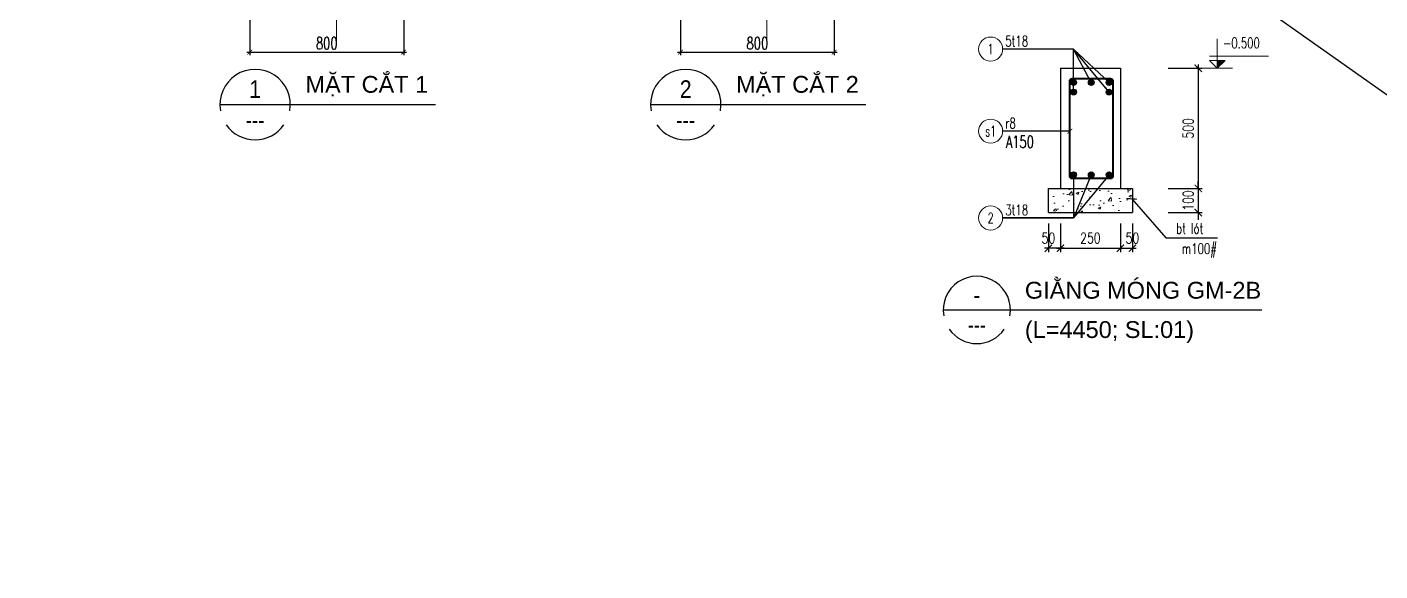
# Model space of a CAD drawing. Header units: millimetres. Extents: x -529861 to -223882, y -171969 to 61504.
# Drawn here: x -434706 to -406558, y -5111 to 6194 of the extents above; entities that cross this region are included whole.
import ezdxf
from ezdxf.enums import TextEntityAlignment as Align

# ---------------------------------------------------------------- set-up
doc = ezdxf.new("R2010")
doc.units = ezdxf.units.MM
doc.header["$LTSCALE"] = 5000
for name, pattern in [('CENTER', [2, 1.25, -0.25, 0.25, -0.25]), ('DASHDOT', [1, 0.5, -0.25, 0, -0.25]), ('HIDDEN', [0.375, 0.25, -0.125]), ('HIDDEN2', [0.1875, 0.125, -0.0625])]:
    doc.linetypes.add(name, pattern=pattern)
doc.layers.get('Defpoints').update_dxf_attribs({"color": 143})
for name, color, linetype, lineweight in [('01- Axis', 5, 'CENTER', 15), ('05- Dim', 9, 'Continuous', 25), ('S- Concrete', 4, 'Continuous', 25), ('S- Rien', 3, 'Continuous', 50), ('S-dims', 8, 'Continuous', 18), ('S-hatch', 8, 'Continuous', 5), ('S-hidden', 9, 'HIDDEN2', 25), ('S-Leader', 8, 'Continuous', 18), ('S-STEEL thin', 3, 'Continuous', 35), ('S-text', 2, 'Continuous', 20), ('S-TEXT35', 3, 'Continuous', 30), ('Thep', 3, 'Continuous', 40)]:
    doc.layers.add(name, color=color, linetype=linetype, lineweight=lineweight)
doc.layers.add('8', color=8, linetype='Continuous')
doc.layers.add('KCS_Plotter', color=11, linetype='Continuous', plot=False)
doc.styles.add('.VnArialH', font='')
doc.styles.add('dim', font='iso.shx', dxfattribs={"width": 0.8})
doc.styles.add('kh-cat-typical$0$General text 1', font='')
doc.styles.add('ROMANS', font='romans.shx', dxfattribs={"width": 0.75, "bigfont": 'vns.shx'})
doc.styles.add('s-text', font='vnsimli.shx', dxfattribs={"width": 0.7})
doc.styles.add('S-TEXT35', font='', dxfattribs={"width": 0.9})
doc.styles.add('vnavanthb', font='')
doc.styles.add('vnsimli', font='vnsimli.shx')
doc.styles.add('vnsimpli', font='vnsimli.shx', dxfattribs={"width": 0.65})
doc.styles.get('.VnArialH').set_extended_font_data('.VnArialH')
doc.styles.get('kh-cat-typical$0$General text 1').set_extended_font_data('.VnAvantH')
doc.styles.get('S-TEXT35').set_extended_font_data('.VnAvantH')
doc.styles.get('vnavanthb').set_extended_font_data('.VnAvantH', bold=True)
doc.dimstyles.new('1-100x0.5', dxfattribs={"dimscale": 100, "dimtxt": 2.5, "dimasz": 1, "dimexe": 1, "dimexo": 1, "dimgap": 1, "dimtad": 1, "dimdec": 0, "dimlfac": 0.2, "dimzin": 0, "dimdsep": 46, "dimtxsty": 'dim', "dimblk": 'ARCHTICK', "dimcen": 1, "dimdle": 1, "dimclrd": 252, "dimclre": 252, "dimclrt": 31, "dimadec": 0, "dimazin": 0, "dimtfac": 1, "dimtdec": 0, "dimtmove": 0, "dimatfit": 1, "dimldrblk": 'ARCHTICK', "dimfxl": 50, "dimtolj": 1, "dimtzin": 0, "dimarcsym": 1})
doc.dimstyles.new('1-150x5', dxfattribs={"dimscale": 100, "dimtxt": 2.2, "dimasz": 1.5, "dimexe": 0.8, "dimexo": 0, "dimgap": 1, "dimtad": 1, "dimdec": 0, "dimlfac": 0.2, "dimzin": 1, "dimdsep": 46, "dimtxsty": 'ROMANS', "dimblk": 'ARCHTICK', "dimcen": 0.8, "dimdle": 0.8, "dimclrd": 256, "dimclre": 256, "dimclrt": 3, "dimadec": 0, "dimazin": 0, "dimtfac": 1, "dimtdec": 0, "dimtix": 1, "dimtmove": 0, "dimatfit": 3, "dimfxl": 0.15, "dimtvp": 0.833333, "dimtolj": 1, "dimtzin": 0, "dimarcsym": 0})
doc.dimstyles.new('1-25s', dxfattribs={"dimtxt": 250, "dimasz": 100, "dimexe": 60, "dimexo": 20, "dimgap": 60, "dimtad": 1, "dimdec": 0, "dimlfac": 0.25, "dimdsep": 46, "dimtxsty": 's-text', "dimblk1": 'ARCHTICK', "dimblk2": 'ARCHTICK', "dimsah": 1, "dimcen": 0, "dimdle": 60, "dimclrd": 256, "dimclre": 256, "dimclrt": 1, "dimadec": 0, "dimazin": 0, "dimtfac": 1, "dimtdec": 0, "dimtix": 1, "dimtmove": 1, "dimatfit": 3, "dimldrblk": 'ARCHTICK', "dimfxl": 60, "dimtolj": 1, "dimarcsym": 0})
doc.dimstyles.new('TL1-40', dxfattribs={"dimscale": 100, "dimtxt": 2.5, "dimasz": 0.8, "dimexe": 1, "dimexo": 2, "dimgap": 1, "dimtad": 1, "dimdec": 0, "dimlfac": 0.4, "dimzin": 12, "dimdsep": 46, "dimtxsty": 'dim', "dimblk1": 'ARCHTICK', "dimblk2": 'ARCHTICK', "dimsah": 1, "dimcen": 1, "dimdle": 1, "dimclrd": 9, "dimclre": 9, "dimclrt": 31, "dimadec": 0, "dimazin": 0, "dimtfac": 1, "dimtdec": 0, "dimtmove": 2, "dimatfit": 3, "dimldrblk": 'ARCHTICK', "dimfxl": 1, "dimtolj": 1, "dimtzin": 12, "dimarcsym": 0})

# ---------------------------------------------------------------- blocks, each defined once
blk = doc.blocks.new('*U876')
for p, q in [((-6.98, 0), (6.98, 0)), ((0, 0), (35.72, 0))]:
    blk.add_line(p, q)
blk.add_ellipse((0, 0), major_axis=(6.98, 0.01), ratio=1, start_param=-0.176637, end_param=3.316767)
at = {"color": 0}
blk.add_ellipse((0, 0), major_axis=(-6.98, 0), ratio=1, start_param=0.612827, end_param=2.529211, dxfattribs=at)
at = {"layer": 'S-TEXT35', "style": '.VnArialH'}
for tag, p in [('VIET_NAME', (16.42, 2.33)), ('ENGLISH_NAME', (16.42, -5.83))]:
    blk.add_attdef(tag, p, '', height=3.5, dxfattribs=at)
at = {"layer": 'S-TEXT35', "style": 'S-TEXT35', "width": 0.9}
for tag, p in [('VIEW-NUMBER', (0, 1.44)), ('SHEET_NUMBER', (0, -4.89))]:
    blk.add_attdef(tag, text='', height=3.5, dxfattribs=at).set_placement(p, align=Align.CENTER)
blk = doc.blocks.new('D30')
for p, q in [((-700, 0), (-700, -1544)), ((700, 0), (-700, 0)), ((700, 0), (700, -1544))]:
    blk.add_line(p, q)
at = {"layer": '01- Axis', "linetype": 'DASHDOT', "ltscale": 300}
blk.add_line((0, -3073), (0, 2520), dxfattribs=at)
at = {"layer": '05- Dim'}
blk.add_open_spline([(700, -1541), (674, -1715), (43, -1893), (30, -1148), (-948, -1472), (-338, -1925), (-56, -1697), (45, -1541)], degree=3, knots=[0, 0, 0, 0, 377.304511, 807.210925, 1248.538509, 1547.365408, 1908.554203, 1908.554203, 1908.554203, 1908.554203], dxfattribs=at)
at = {"layer": 'S- Rien', "linetype": 'HIDDEN', "ltscale": 800}
for p, q in [((-445, 0), (-680, 1600)), ((0, 0), (0, 1600)), ((445, 0), (680, 1600))]:
    blk.add_line(p, q, dxfattribs=at)
blk = doc.blocks.new('_ArchTick')
at = {"color": 0, "linetype": 'ByBlock', "const_width": 0.15}
blk.add_lwpolyline([(-0.5, -0.5), (0.5, 0.5)], dxfattribs=at)
blk = doc.blocks.new('*D914')
at = {"layer": '05- Dim', "linetype": 'ByBlock', "lineweight": -2, "ltscale": 1500, "transparency": 16777216}
for p, q in [((-430070, 7059), (-430070, 5613)), ((-426870, 7059), (-426870, 5613)), ((-430130, 5673), (-426810, 5673))]:
    blk.add_line(p, q, dxfattribs=at)
at = {"layer": 'Defpoints', "color": 0, "linetype": 'ByBlock', "ltscale": 1500, "transparency": 16777216}
for p in [(-430070, 7079), (-426870, 7079), (-426870, 5673)]:
    blk.add_point(p, dxfattribs=at)
at = {"layer": '05- Dim', "linetype": 'ByBlock', "lineweight": -2, "ltscale": 1500, "transparency": 16777216, "xscale": 100, "yscale": 100, "zscale": 100, "rotation": 180}
blk.add_blockref('_ArchTick', (-430070, 5673), dxfattribs=at)
at = {"layer": '05- Dim', "linetype": 'ByBlock', "lineweight": -2, "ltscale": 1500, "transparency": 16777216, "xscale": 100, "yscale": 100, "zscale": 100}
blk.add_blockref('_ArchTick', (-426870, 5673), dxfattribs=at)
at = {"layer": '05- Dim', "color": 1, "linetype": 'ByBlock', "ltscale": 1500, "transparency": 16777216, "insert": (-428470, 5858), "char_height": 250, "attachment_point": 5, "style": 's-text'}
blk.add_mtext('\\A1;800', dxfattribs=at)
blk = doc.blocks.new('*D929')
at = {"layer": '05- Dim', "linetype": 'ByBlock', "lineweight": -2, "ltscale": 1500, "transparency": 16777216}
for p, q in [((-421111, 7059), (-421111, 5613)), ((-417911, 7059), (-417911, 5613)), ((-421171, 5673), (-417851, 5673))]:
    blk.add_line(p, q, dxfattribs=at)
at = {"layer": 'Defpoints', "color": 0, "linetype": 'ByBlock', "ltscale": 1500, "transparency": 16777216}
for p in [(-421111, 7079), (-417911, 7079), (-417911, 5673)]:
    blk.add_point(p, dxfattribs=at)
at = {"layer": '05- Dim', "linetype": 'ByBlock', "lineweight": -2, "ltscale": 1500, "transparency": 16777216, "xscale": 100, "yscale": 100, "zscale": 100, "rotation": 180}
blk.add_blockref('_ArchTick', (-421111, 5673), dxfattribs=at)
at = {"layer": '05- Dim', "linetype": 'ByBlock', "lineweight": -2, "ltscale": 1500, "transparency": 16777216, "xscale": 100, "yscale": 100, "zscale": 100}
blk.add_blockref('_ArchTick', (-417911, 5673), dxfattribs=at)
at = {"layer": '05- Dim', "color": 1, "linetype": 'ByBlock', "ltscale": 1500, "transparency": 16777216, "insert": (-419511, 5858), "char_height": 250, "attachment_point": 5, "style": 's-text'}
blk.add_mtext('\\A1;800', dxfattribs=at)
blk = doc.blocks.new('*U878')
for p, q in [((-6.98, 0), (6.98, 0)), ((0, 0), (59.16, 0))]:
    blk.add_line(p, q)
blk.add_ellipse((0, 0), major_axis=(6.98, 0.01), ratio=1, start_param=-0.176637, end_param=3.316767)
at = {"color": 0}
blk.add_ellipse((0, 0), major_axis=(-6.98, 0), ratio=1, start_param=0.612827, end_param=2.529211, dxfattribs=at)
at = {"layer": 'S-TEXT35', "style": '.VnArialH'}
for tag, p in [('VIET_NAME', (16.42, 2.33)), ('ENGLISH_NAME', (16.42, -5.83))]:
    blk.add_attdef(tag, p, '', height=3.5, dxfattribs=at)
at = {"layer": 'S-TEXT35', "style": 'S-TEXT35', "width": 0.9}
for tag, p in [('VIEW-NUMBER', (0, 1.44)), ('SHEET_NUMBER', (0, -4.89))]:
    blk.add_attdef(tag, text='', height=3.5, dxfattribs=at).set_placement(p, align=Align.CENTER)
blk = doc.blocks.new('*D930')
at = {"layer": 'Defpoints', "color": 0, "ltscale": 800, "transparency": 16777216}
for p in [(-410965, 2839, 0), (-410965, 2339, 0), (-410337, 2339)]:
    blk.add_point(p, dxfattribs=at)
at = {"layer": 'S-dims', "lineweight": -2, "ltscale": 800, "transparency": 16777216}
for p, q in [((-410965, 2839), (-410257, 2839)), ((-410337, 2839), (-410337, 2989)), ((-410337, 2839), (-410337, 2339)), ((-410965, 2339), (-410257, 2339)), ((-410337, 2339), (-410337, 2189))]:
    blk.add_line(p, q, dxfattribs=at)
at = {"layer": 'S-dims', "lineweight": -2, "ltscale": 800, "transparency": 16777216, "xscale": 150, "yscale": 150, "zscale": 150}
for p, rotation in [((-410337, 2839), 270), ((-410337, 2339), 90)]:
    blk.add_blockref('_ArchTick', p, dxfattribs=dict(at, rotation=rotation))
at = {"layer": 'S-dims', "color": 3, "ltscale": 800, "transparency": 16777216, "insert": (-410547, 2589), "char_height": 220, "attachment_point": 5, "rotation": 90, "style": 'ROMANS'}
blk.add_mtext('\\A1;100', dxfattribs=at)
blk = doc.blocks.new('*D931')
at = {"layer": 'Defpoints', "color": 0, "ltscale": 800, "transparency": 16777216}
for p in [(-413206, 2113, 0), (-411958, 2113, 0), (-411958, 1598)]:
    blk.add_point(p, dxfattribs=at)
at = {"layer": 'S-dims', "lineweight": -2, "ltscale": 800, "transparency": 16777216}
for p, q in [((-413206, 2113), (-413206, 1518)), ((-411958, 2113), (-411958, 1518)), ((-413286, 1598), (-411878, 1598))]:
    blk.add_line(p, q, dxfattribs=at)
at = {"layer": 'S-dims', "lineweight": -2, "ltscale": 800, "transparency": 16777216, "xscale": 150, "yscale": 150, "zscale": 150, "rotation": 180}
blk.add_blockref('_ArchTick', (-413206, 1598), dxfattribs=at)
at = {"layer": 'S-dims', "lineweight": -2, "ltscale": 800, "transparency": 16777216, "xscale": 150, "yscale": 150, "zscale": 150}
blk.add_blockref('_ArchTick', (-411958, 1598), dxfattribs=at)
at = {"layer": 'S-dims', "color": 3, "ltscale": 800, "transparency": 16777216, "insert": (-412582, 1808), "char_height": 220, "attachment_point": 5, "style": 'ROMANS'}
blk.add_mtext('\\A1;250', dxfattribs=at)
blk = doc.blocks.new('*D932')
at = {"layer": 'Defpoints', "color": 0, "ltscale": 800, "transparency": 16777216}
for p in [(-410965, 5339, 0), (-410965, 2839, 0), (-410337, 2839)]:
    blk.add_point(p, dxfattribs=at)
at = {"layer": 'S-dims', "lineweight": -2, "ltscale": 800, "transparency": 16777216}
for p, q in [((-410337, 5419), (-410337, 2759)), ((-410965, 5339), (-410257, 5339)), ((-410965, 2839), (-410257, 2839))]:
    blk.add_line(p, q, dxfattribs=at)
at = {"layer": 'S-dims', "lineweight": -2, "ltscale": 800, "transparency": 16777216, "xscale": 150, "yscale": 150, "zscale": 150}
for p, rotation in [((-410337, 5339), 90), ((-410337, 2839), 270)]:
    blk.add_blockref('_ArchTick', p, dxfattribs=dict(at, rotation=rotation))
at = {"layer": 'S-dims', "color": 3, "ltscale": 800, "transparency": 16777216, "insert": (-410547, 4089), "char_height": 220, "attachment_point": 5, "rotation": 90, "style": 'ROMANS'}
blk.add_mtext('\\A1;500', dxfattribs=at)
blk = doc.blocks.new('*D933')
at = {"layer": 'Defpoints', "color": 0, "ltscale": 800, "transparency": 16777216}
for p in [(-413456, 2113, 0), (-413206, 2113, 0), (-413456, 1598)]:
    blk.add_point(p, dxfattribs=at)
at = {"layer": 'S-dims', "lineweight": -2, "ltscale": 800, "transparency": 16777216}
for p, q in [((-413456, 2113), (-413456, 1518)), ((-413206, 2113), (-413206, 1518)), ((-413126, 1598), (-413536, 1598))]:
    blk.add_line(p, q, dxfattribs=at)
at = {"layer": 'S-dims', "lineweight": -2, "ltscale": 800, "transparency": 16777216, "xscale": 150, "yscale": 150, "zscale": 150, "rotation": 180}
blk.add_blockref('_ArchTick', (-413456, 1598), dxfattribs=at)
at = {"layer": 'S-dims', "lineweight": -2, "ltscale": 800, "transparency": 16777216, "xscale": 150, "yscale": 150, "zscale": 150}
blk.add_blockref('_ArchTick', (-413206, 1598), dxfattribs=at)
at = {"layer": 'S-dims', "color": 3, "ltscale": 800, "transparency": 16777216, "insert": (-413456, 1808), "char_height": 220, "attachment_point": 5, "style": 'ROMANS'}
blk.add_mtext('\\A1;50', dxfattribs=at)
blk = doc.blocks.new('*D934')
at = {"layer": 'Defpoints', "color": 0, "ltscale": 800, "transparency": 16777216}
for p in [(-411958, 2113, 0), (-411708, 2113, 0), (-411708, 1598)]:
    blk.add_point(p, dxfattribs=at)
at = {"layer": 'S-dims', "lineweight": -2, "ltscale": 800, "transparency": 16777216}
for p, q in [((-411958, 2113), (-411958, 1518)), ((-411708, 2113), (-411708, 1518)), ((-412038, 1598), (-411628, 1598))]:
    blk.add_line(p, q, dxfattribs=at)
at = {"layer": 'S-dims', "lineweight": -2, "ltscale": 800, "transparency": 16777216, "xscale": 150, "yscale": 150, "zscale": 150, "rotation": 180}
blk.add_blockref('_ArchTick', (-411958, 1598), dxfattribs=at)
at = {"layer": 'S-dims', "lineweight": -2, "ltscale": 800, "transparency": 16777216, "xscale": 150, "yscale": 150, "zscale": 150}
blk.add_blockref('_ArchTick', (-411708, 1598), dxfattribs=at)
at = {"layer": 'S-dims', "color": 3, "ltscale": 800, "transparency": 16777216, "insert": (-411708, 1808), "char_height": 220, "attachment_point": 5, "style": 'ROMANS'}
blk.add_mtext('\\A1;50', dxfattribs=at)
blk = doc.blocks.new('THEP DAM')
at = {"layer": 'S-STEEL thin'}
for p, q in [((-0.53, 0.53), (0.53, -0.53)), ((-0.53, -0.53), (0.53, 0.53)), ((0, 0.75), (0, -0.75)), ((-0.75, 0), (0.75, 0))]:
    blk.add_line(p, q, dxfattribs=at)
blk.add_circle((0, 0), 0.75, dxfattribs=at)
blk = doc.blocks.new('CCT')
at = {"layer": 'S-Leader'}
blk.add_circle((-3.12, 0), 2.5, dxfattribs=at)
at = {"layer": 'S-text', "style": 'vnsimpli', "width": 0.75}
for tag, p in [('DK', (1.08, 1.06)), ('KC', (1.08, -3.72))]:
    blk.add_attdef(tag, p, '', height=2.5, dxfattribs=at)
at = {"layer": 'S-text', "style": 'vnavanthb'}
blk.add_attdef('SH', text='', height=3, dxfattribs=at).set_placement((-2.71, 0), align=Align.MIDDLE)
blk = doc.blocks.new('cot cao do')
at = {"layer": 'S-Leader'}
blk.add_hatch(color=256, dxfattribs=at).paths.add_polyline_path([(111, 111), (0, 111), (0, 0)])
for p, q in [((0, 0), (0, 413)), ((214, 0), (-214, 0)), ((-111, 171), (722, 171)), ((0, 0), (-111, 111)), ((-111, 111), (111, 111)), ((0, 0), (111, 111))]:
    blk.add_line(p, q, dxfattribs=at)
blk = doc.blocks.new('caotrinh')
at = {"layer": '8', "xscale": 0.01000000000931323, "yscale": 0.01000000000931323, "zscale": 0.01000000000931323}
blk.add_blockref('cot cao do', (1239341.48, -33042.11), dxfattribs=at)
at = {"layer": 'S-text', "style": 'vnsimli', "width": 0.7}
for tag, p in [('LEVER1', (1239342.3, -33028.83)), ('LEVER2', (1239342.3, -33030.9)), ('LEVER3', (1239342.3, -33032.97)), ('LEVER4', (1239342.3, -33034.99)), ('LEVER5', (1239342.3, -33037.1)), ('LEVER6', (1239342.3, -33039.29))]:
    blk.add_attdef(tag, p, '', height=1.7, dxfattribs=at)

msp = doc.modelspace()

# ---------------------------------------------------------------- hatches: boundary and pattern name
at = {"layer": 'S-hatch'}
h = msp.add_hatch(dxfattribs=at)
h.set_pattern_fill('AR-CONC', color=256, scale=3, style=0)
h.set_pattern_definition([(50, (4654144.84, 309038.3), (546.554007, -47.817257), [57.15, -628.65]), (355, (4654144.84, 309038.3), (-105.730264, 573.170536), [45.72, -502.92175]), (100.451445, (4654190.4, 309034.34), (440.82374, 525.353256), [48.570026, -534.270734]), (46.1842, (4654144.84, 309190.7), (813.23712, -126.12698), [85.725, -942.975]), (96.635558, (4654212.6, 309180.2), (712.2124, 742.27837), [72.85507, -801.40682]), (351.184151, (4654144.8, 309190.7), (712.2124, 742.27837), [68.5799, -754.3792]), (21, (4654221.04, 309152.6), (454.843174, -306.795595), [57.15, -628.65]), (326, (4654221.04, 309152.6), (185.406085, 552.5639), [45.72, -502.92]), (71.451445, (4654258.94, 309127.06), (640.24926, 245.768307), [48.570026, -534.26981]), (37.5, (4654144.84, 309038.32), (9.26581, 253.6651166), [0, -496.824, 0, -510.54, 0, -504.825]), (7.5, (4654144.84, 309038.32), (200.458988, 300.541724), [0, -291.084, 0, -485.394, 0, -192.405]), (327.5, (4653974.9, 309038.32), (406.7717855, -17.186232), [0, -190.5, 0, -594.36, 0, -788.67]), (317.5, (4653898.7, 309038.32), (444.387544, 76.279473), [0, -247.65, 0, -394.716, 0, -560.07])])
h.paths.add_polyline_path([(-411707.82, 2339.26), (-411707.82, 2839.26), (-413455.88, 2839.26), (-413455.88, 2339.26)])

# ---------------------------------------------------------------- linework, layer by layer
at = {"layer": 'KCS_Plotter', "linetype": 'ByBlock', "ltscale": 1500}
msp.add_line((-434705.66, 24795.25), (-392414.55, -5110.61), dxfattribs=at)
at = {"layer": 'S- Concrete', "ltscale": 800}
for p, q in [((-413205.88, 5338.8, 0), (-413205.88, 2839.26, 0)), ((-413205.88, 5338.8, 0), (-411957.82, 5338.8, 0)), ((-411957.82, 5338.8, 0), (-411957.82, 2839.26, 0)), ((-413455.88, 2839.26, 0), (-411707.82, 2839.26, 0)), ((-413455.88, 2339.26, 0), (-413455.88, 2839.26, 0)), ((-411957.82, 2839.26, 0), (-411707.82, 2839.26, 0)), ((-411707.82, 2839.26, 0), (-411707.82, 2339.26, 0)), ((-413455.88, 2339.26, 0), (-411707.82, 2339.26, 0)), ((-411957.82, 2339.26, 0), (-411707.82, 2339.26, 0))]:
    msp.add_line(p, q, dxfattribs=at)
at = {"layer": 'Thep', "ltscale": 5}
msp.add_lwpolyline([(-412961.76, 5123), (-412163.77, 5123, -0.41421356), (-412113.77, 5073), (-412113.77, 3094.61, -0.41421356), (-412163.77, 3044.61), (-412961.76, 3044.61, -0.41421356), (-413011.76, 3094.61), (-413011.76, 5073, -0.41421356)], format="xyb", close=True, dxfattribs=at)

# ---------------------------------------------------------------- block references
ref = msp.add_blockref('*U876', (-429960.98, 4582.63, 0), dxfattribs=dict(xscale=105, yscale=105, zscale=105))
ref.add_attrib('SHEET_NUMBER', '---', dxfattribs={"layer": 'S-TEXT35', "height": 367.5, "style": 'kh-cat-typical$0$General text 1', "width": 0.8}).set_placement((-429960.98, 4076.34, 0), align=Align.CENTER)
ref.add_attrib('VIEW-NUMBER', '1', dxfattribs={"layer": 'S-TEXT35', "height": 367.5, "style": 'S-TEXT35', "width": 0.9}).set_placement((-429960.98, 4720.7, 0), align=Align.CENTER)
ref.add_attrib('VIET_NAME', 'mÆt c¾t 1', (-428913.42, 4828.58, 0), dxfattribs={"layer": 'S-TEXT35', "height": 350, "style": '.VnArialH'})
ref = msp.add_blockref('*U876', (-421002.2, 4582.63, 0), dxfattribs=dict(xscale=105, yscale=105, zscale=105))
ref.add_attrib('SHEET_NUMBER', '---', dxfattribs={"layer": 'S-TEXT35', "height": 367.5, "style": 'kh-cat-typical$0$General text 1', "width": 0.8}).set_placement((-421002.2, 4076.34, 0), align=Align.CENTER)
ref.add_attrib('VIEW-NUMBER', '2', dxfattribs={"layer": 'S-TEXT35', "height": 367.5, "style": 'S-TEXT35', "width": 0.9}).set_placement((-421002.2, 4720.7, 0), align=Align.CENTER)
ref.add_attrib('VIET_NAME', 'mÆt c¾t 2', (-419954.65, 4828.58, 0), dxfattribs={"layer": 'S-TEXT35', "height": 350, "style": '.VnArialH'})
ref = msp.add_blockref('*U878', (-414944.97, 314.01, 0), dxfattribs=dict(xscale=100.1908396946546, yscale=100.1908396946546, zscale=100.1908396946546))
ref.add_attrib('SHEET_NUMBER', '---', dxfattribs={"layer": 'S-TEXT35', "height": 350.668, "style": 'kh-cat-typical$0$General text 1', "width": 0.8}).set_placement((-414944.97, -169.1, 0), align=Align.CENTER)
ref.add_attrib('VIEW-NUMBER', '-', dxfattribs={"layer": 'S-TEXT35', "height": 350.67, "style": 'S-TEXT35', "width": 0.9}).set_placement((-414944.97, 445.75, 0), align=Align.CENTER)
ref.add_attrib('ENGLISH_NAME', '(l=4450; sl:01)', (-413945.39, -268.59, 0), dxfattribs={"layer": 'S-TEXT35', "height": 350, "style": '.VnArialH'})
ref.add_attrib('VIET_NAME', 'gi»ng mãng gm-2b', (-413945.39, 548.69, 0), dxfattribs={"layer": 'S-TEXT35', "height": 350, "style": '.VnArialH'})
at = {"layer": 'S-hatch'}
ref = msp.add_blockref('caotrinh', (-182958119.2, 4872260.39, 0), dxfattribs=dict(at, xscale=147.294494709991, yscale=147.294494709991, zscale=147.294494709991))
ref.add_attrib('LEVER6', '-0.500', (-409821.95, 5754.8, 0), dxfattribs={"layer": 'S-text', "height": 220, "style": 'vnsimli', "width": 0.7})
at = {"layer": 'S-hidden'}
for p in [(-428270.45, 8877.65, 0), (-419311.68, 8877.65, 0)]:
    msp.add_blockref('D30', p, dxfattribs=at)
at = {"layer": 'S-Leader'}
ref = msp.add_blockref('CCT', (-414345.68, 5737.93, 0), dxfattribs=dict(at, xscale=-100.0000050083424, yscale=100.0000050083424, zscale=100.0000050083424, rotation=180))
ref.add_attrib('SH', '1', dxfattribs={"layer": 'S-text', "height": 220, "style": 'vnsimpli', "width": 0.65}).set_placement((-414658.18, 5737.93, 0), align=Align.MIDDLE)
ref.add_attrib('DK', '5t18', (-414352.42, 5793.7, 0), dxfattribs={"layer": 'S-text', "height": 220, "style": 'vnsimpli', "width": 0.7})
ref = msp.add_blockref('CCT', (-414345.68, 4030.86), dxfattribs=dict(at, xscale=-100.0000050083424, yscale=100.0000050083424, zscale=100.0000050083424, rotation=180))
ref.add_attrib('SH', 's1', dxfattribs={"layer": 'S-text', "height": 220, "style": 'vnsimpli', "width": 0.65}).set_placement((-414658.18, 4030.86), align=Align.MIDDLE)
ref.add_attrib('DK', 'r8', (-414352.42, 4086.63), dxfattribs={"layer": 'S-text', "height": 220, "style": 'vnsimpli', "width": 0.7})
ref.add_attrib('KC', 'A150', (-414342.77, 3683.47), dxfattribs={"layer": 'S-text', "height": 250, "style": 'vnsimpli', "width": 0.7})
ref = msp.add_blockref('CCT', (-414345.68, 2225.92, 0), dxfattribs=dict(at, xscale=-100.0000050083424, yscale=100.0000050083424, zscale=100.0000050083424, rotation=180))
ref.add_attrib('SH', '2', dxfattribs={"layer": 'S-text', "height": 220, "style": 'vnsimpli', "width": 0.65}).set_placement((-414658.18, 2225.92, 0), align=Align.MIDDLE)
ref.add_attrib('DK', '3t18', (-414352.42, 2281.7, 0), dxfattribs={"layer": 'S-text', "height": 220, "style": 'vnsimpli', "width": 0.7})
at = {"layer": 'Thep', "xscale": 50.10000000020955, "yscale": 50.10000000020955, "zscale": 50.10000000020955, "rotation": 180}
for p in [(-412931.76, 5043), (-412562.76, 5043), (-412193.77, 5043), (-412931.76, 4843), (-412193.77, 4843), (-412931.76, 3124.61), (-412562.76, 3124.61), (-412193.77, 3124.61)]:
    msp.add_blockref('THEP DAM', p, dxfattribs=at)

# ---------------------------------------------------------------- texts
at = {"layer": 'S-text', "color": 3, "ltscale": 200, "style": 's-text', "width": 0.7}
for s, p in [('bt lãt', (-410799, 1898.25, 0)), ('m100#', (-410681.66, 1478.48, 0))]:
    msp.add_text(s, height=220, dxfattribs=at).set_placement(p)

# ---------------------------------------------------------------- dimensions: what is measured, and where the dimension line sits
at = {"layer": '05- Dim', "linetype": 'ByBlock', "ltscale": 1500}
for base, p1, p2, picture, middle in [((-426869.88, 5672.98, 0), (-430069.88, 7078.66, 0), (-426869.88, 7078.66, 0), '*D914', (-428469.88, 5857.98, 0)), ((-417911.11, 5672.98, 0), (-421111.11, 7078.66, 0), (-417911.11, 7078.66, 0), '*D929', (-419511.11, 5857.98, 0))]:
    dim = msp.add_linear_dim(base=base, p1=p1, p2=p2, dimstyle='1-25s', dxfattribs=at)
    dim.commit()
    dim.dimension.update_dxf_attribs({"geometry": picture, "text_midpoint": middle})
at = {"layer": 'S-dims', "ltscale": 800}
for base, p1, p2, picture, middle in [((-410336.78, 2839.26, 0), (-410964.79, 5338.8, 0), (-410964.79, 2839.26, 0), '*D932', (-410546.78, 4089.03, 0)), ((-410336.78, 2339.26, 0), (-410964.79, 2839.26, 0), (-410964.79, 2339.26, 0), '*D930', (-410546.78, 2589.26, 0))]:
    dim = msp.add_linear_dim(base=base, p1=p1, p2=p2, angle=90, dimstyle='1-150x5', override={"dimtmove": 1}, dxfattribs=at)
    dim.commit()
    dim.dimension.update_dxf_attribs({"geometry": picture, "text_midpoint": middle})
for base, p1, p2, picture, middle in [((-413455.88, 1598.32, 0), (-413205.88, 2112.51, 0), (-413455.88, 2112.51, 0), '*D933', (-413455.88, 1598.32, 0)), ((-411707.82, 1598.32, 0), (-411957.82, 2112.51, 0), (-411707.82, 2112.51, 0), '*D934', (-411707.82, 1598.32, 0))]:
    dim = msp.add_linear_dim(base=base, p1=p1, p2=p2, dimstyle='1-150x5', override={"dimtmove": 1}, dxfattribs=at)
    dim.commit()
    dim.dimension.update_dxf_attribs({"geometry": picture, "text_midpoint": middle, "dimtype": 160})
dim = msp.add_linear_dim(base=(-411957.82, 1598.32, 0), p1=(-413205.88, 2112.51, 0), p2=(-411957.82, 2112.51, 0), dimstyle='1-150x5', override={"dimtmove": 1}, dxfattribs=at)
dim.commit()
dim.dimension.update_dxf_attribs({"geometry": '*D931', "text_midpoint": (-412581.85, 1808.32, 0)})

# ---------------------------------------------------------------- leaders
at = {"layer": 'S-dims'}
for points in [[(-412193.77, 5043, 0), (-412935.28, 5737.93, 0), (-414408.18, 5737.93, 0)], [(-412930.75, 5044.01, 0), (-412935.28, 5737.93, 0), (-414408.18, 5737.93, 0)], [(-412562.76, 5043, 0), (-412935.28, 5737.93, 0), (-414408.18, 5737.93, 0)], [(-412193.77, 4843.22, 0), (-412935.28, 5737.93, 0), (-414408.18, 5737.93, 0)], [(-412930.75, 4844.23, 0), (-412935.28, 5737.93, 0), (-414408.18, 5737.93, 0)], [(-412930.75, 3125.62, 0), (-412935.28, 2225.92, 0), (-414408.18, 2225.92, 0)], [(-412193.77, 3124.61, 0), (-412935.28, 2225.92, 0), (-414408.18, 2225.92, 0)], [(-412562.76, 3124.61, 0), (-412935.29, 2223.44, 0), (-414408.18, 2225.37, 0)]]:
    msp.add_leader(points, dimstyle='1-100x0.5', override={"dimasz": 1.2, "dimldrblk": 'Origin'}, dxfattribs=at)
msp.add_leader([(-413011.76, 4030.3), (-413440.03, 4030.86), (-414408.18, 4030.86)], dimstyle='1-100x0.5', dxfattribs=at)
at = {"layer": 'S-Leader'}
msp.add_leader([(-411722.96, 2623.81), (-411011.97, 1813.21), (-409936.84, 1813.21)], dimstyle='TL1-40', override={"dimasz": 1.6, "dimtad": 0}, dxfattribs=at)

doc.saveas('drawing.dxf')
